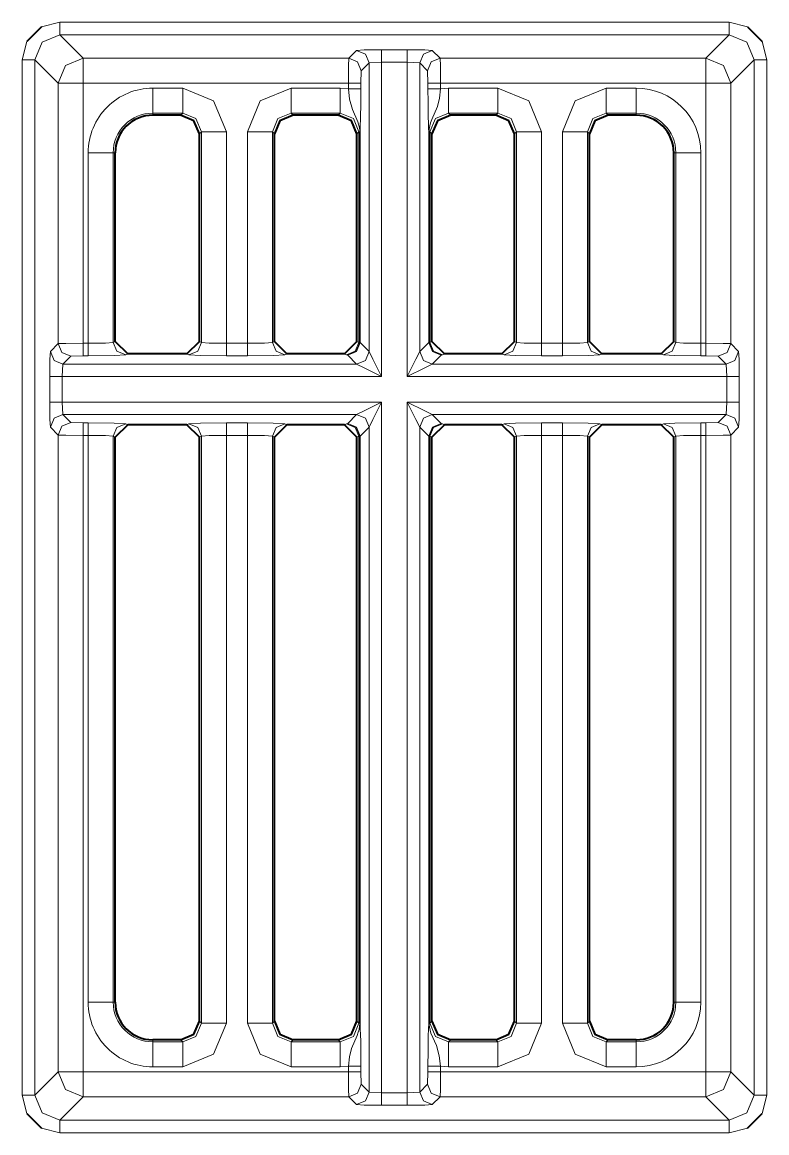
# Model space of a CAD drawing. Header units: millimetres. Extents: x 0 to 2941, y -405 to 1422.
# Drawn here: x 911.58 to 941.35, y 408.95 to 453.38 of the extents above; entities that cross this region are included whole.
import ezdxf

# ---------------------------------------------------------------- set-up
doc = ezdxf.new("R2010")
doc.units = ezdxf.units.MM
doc.layers.add('FINE', color=9, linetype='Continuous')
doc.layers.add('OUTLINE', color=7, linetype='Continuous')

msp = doc.modelspace()

# ---------------------------------------------------------------- linework, layer by layer
at = {"layer": 'FINE', "lineweight": 9}
for p, q in [((939.854, 453.377), (940.581, 453.189)), ((939.854, 452.877), (913.079, 452.877)), ((913.079, 452.877), (914.023, 451.933)), ((938.91, 451.933), (939.854, 452.877)), ((911.58, 451.878), (911.768, 452.605)), ((924.636, 451.933), (924.951, 452.249)), ((927.976, 452.249), (928.291, 451.933)), ((911.58, 410.453), (911.58, 451.878)), ((913.023, 450.934), (912.08, 451.878)), ((912.08, 451.878), (912.08, 410.453)), ((914.023, 451.933), (924.636, 451.933)), ((928.291, 451.933), (938.91, 451.933)), ((925.136, 451.434), (925.123, 450.934)), ((925.451, 451.749), (925.136, 451.434)), ((925.951, 451.775), (925.451, 451.749)), ((925.951, 451.775), (925.951, 439.206)), ((926.977, 451.775), (925.951, 451.775)), ((926.977, 439.206), (926.977, 451.775)), ((927.476, 451.749), (926.977, 451.775)), ((927.476, 451.749), (927.476, 440.205)), ((927.792, 451.434), (927.476, 451.749)), ((927.804, 450.934), (927.792, 451.434)), ((913.023, 440.521), (913.023, 450.934)), ((925.123, 450.934), (925.123, 450.708)), ((927.804, 450.708), (927.804, 450.934)), ((938.91, 450.934), (928.304, 450.934)), ((928.304, 450.934), (928.304, 450.708)), ((938.91, 440.533), (938.91, 450.934)), ((939.91, 450.934), (939.91, 440.521)), ((916.799, 450.739), (917.996, 450.739)), ((922.331, 450.739), (924.296, 450.739)), ((924.296, 450.739), (924.623, 450.708)), ((928.304, 450.708), (928.631, 450.739)), ((928.631, 450.739), (930.596, 450.739)), ((934.931, 450.739), (936.135, 450.739)), ((916.799, 449.74), (916.799, 449.659)), ((917.996, 449.74), (916.799, 449.74)), ((917.915, 449.659), (917.996, 449.74)), ((930.596, 449.74), (928.631, 449.74)), ((928.631, 449.74), (928.713, 449.659)), ((930.515, 449.659), (930.596, 449.74)), ((934.931, 449.74), (935.013, 449.659)), ((936.135, 449.74), (934.931, 449.74)), ((936.135, 449.659), (936.135, 449.74)), ((918.745, 448.991), (918.664, 448.91)), ((918.745, 440.571), (918.745, 448.991)), ((920.584, 440.533), (920.584, 448.991)), ((921.664, 448.91), (921.582, 448.991)), ((925.077, 440.563), (925.077, 448.991)), ((927.833, 440.563), (927.833, 448.991)), ((927.882, 448.991), (927.882, 440.571)), ((927.964, 448.91), (927.882, 448.991)), ((931.345, 448.991), (931.264, 448.91)), ((931.345, 440.571), (931.345, 448.991)), ((933.184, 440.533), (933.184, 448.991)), ((934.182, 448.991), (934.182, 440.571)), ((934.264, 448.91), (934.182, 448.991)), ((915.217, 448.158), (915.217, 440.571)), ((915.299, 448.158), (915.217, 448.158)), ((937.716, 448.158), (937.635, 448.158)), ((937.716, 440.571), (937.716, 448.158)), ((938.715, 448.158), (938.715, 440.533)), ((912.708, 440.205), (913.023, 440.521)), ((915.217, 440.571), (915.299, 440.611)), ((918.664, 440.611), (918.745, 440.571)), ((924.964, 440.611), (925.045, 440.571)), ((925.045, 440.571), (925.077, 440.563)), ((927.476, 440.205), (927.833, 440.563)), ((927.882, 440.571), (927.964, 440.611)), ((931.264, 440.611), (931.345, 440.571)), ((934.182, 440.571), (934.264, 440.611)), ((937.635, 440.611), (937.716, 440.571)), ((938.715, 440.533), (938.91, 440.533)), ((939.91, 440.521), (940.225, 440.205)), ((913.523, 440.021), (913.208, 439.705)), ((914.023, 440.033), (913.523, 440.021)), ((914.219, 440.033), (914.023, 440.033)), ((915.799, 440.112), (915.717, 440.071)), ((918.246, 440.071), (918.164, 440.112)), ((920.584, 440.033), (919.743, 440.033)), ((922.163, 440.112), (922.082, 440.071)), ((924.546, 440.071), (924.464, 440.112)), ((924.594, 440.063), (924.546, 440.071)), ((924.951, 439.705), (924.594, 440.063)), ((928.333, 440.063), (927.976, 439.705)), ((928.382, 440.071), (928.333, 440.063)), ((928.464, 440.112), (928.382, 440.071)), ((930.846, 440.071), (930.764, 440.112)), ((933.184, 440.033), (932.344, 440.033)), ((934.763, 440.112), (934.681, 440.071)), ((937.217, 440.071), (937.135, 440.112)), ((938.91, 440.033), (938.715, 440.033)), ((939.41, 440.021), (938.91, 440.033)), ((939.725, 439.705), (939.41, 440.021)), ((913.208, 439.705), (913.182, 439.206)), ((924.951, 439.705), (913.208, 439.705)), ((939.725, 439.705), (927.976, 439.705)), ((939.751, 439.206), (939.725, 439.705)), ((912.683, 438.18), (912.683, 439.206)), ((913.182, 439.206), (925.951, 439.206)), ((913.182, 439.206), (913.182, 438.18)), ((926.977, 439.206), (939.751, 439.206)), ((939.751, 438.18), (939.751, 439.206)), ((940.251, 439.206), (940.251, 438.18)), ((925.951, 438.18), (913.182, 438.18)), ((913.182, 438.18), (913.208, 437.68)), ((939.751, 438.18), (926.977, 438.18)), ((939.725, 437.68), (939.751, 438.18)), ((913.208, 437.68), (924.951, 437.68)), ((913.208, 437.68), (913.523, 437.365)), ((924.594, 437.323), (924.951, 437.68)), ((927.976, 437.68), (939.725, 437.68)), ((927.976, 437.68), (928.333, 437.323)), ((939.41, 437.365), (939.725, 437.68)), ((913.023, 436.865), (912.708, 437.18)), ((913.523, 437.365), (914.023, 437.352)), ((914.023, 437.352), (914.219, 437.352)), ((915.717, 437.315), (915.799, 437.274)), ((918.164, 437.274), (918.246, 437.315)), ((919.743, 437.352), (920.584, 437.352)), ((922.082, 437.315), (922.163, 437.274)), ((924.464, 437.274), (924.546, 437.315)), ((924.546, 437.315), (924.594, 437.323)), ((927.476, 437.18), (927.476, 410.582)), ((928.333, 437.323), (928.382, 437.315)), ((928.382, 437.315), (928.464, 437.274)), ((930.764, 437.274), (930.846, 437.315)), ((932.344, 437.352), (933.184, 437.352)), ((934.681, 437.315), (934.763, 437.274)), ((937.135, 437.274), (937.217, 437.315)), ((938.91, 437.352), (939.41, 437.365)), ((940.225, 437.18), (939.91, 436.865)), ((913.023, 411.397), (913.023, 436.865)), ((918.745, 436.815), (918.664, 436.774)), ((918.745, 413.34), (918.745, 436.815)), ((919.743, 436.852), (919.743, 413.34)), ((921.664, 436.774), (921.582, 436.815)), ((925.045, 436.815), (924.964, 436.774)), ((925.077, 436.823), (925.045, 436.815)), ((925.045, 413.34), (925.045, 436.815)), ((925.077, 413.34), (925.077, 436.823)), ((927.85, 436.823), (927.85, 413.34)), ((927.882, 436.815), (927.85, 436.823)), ((927.964, 436.774), (927.882, 436.815)), ((927.882, 436.815), (927.882, 413.34)), ((931.345, 436.815), (931.264, 436.774)), ((931.345, 413.34), (931.345, 436.815)), ((932.344, 436.852), (932.344, 413.34)), ((933.184, 436.852), (932.344, 436.852)), ((933.184, 413.34), (933.184, 436.852)), ((937.716, 436.815), (937.635, 436.774)), ((937.716, 414.172), (937.716, 436.815)), ((938.715, 436.852), (938.715, 414.172)), ((939.91, 436.865), (939.91, 411.397)), ((937.635, 414.172), (937.716, 414.172)), ((918.664, 413.421), (918.745, 413.34)), ((924.964, 413.421), (925.045, 413.34)), ((927.882, 413.34), (927.964, 413.421)), ((931.264, 413.421), (931.345, 413.34)), ((934.182, 413.34), (934.264, 413.421)), ((916.799, 412.672), (916.799, 412.591)), ((916.799, 412.591), (917.996, 412.591)), ((917.996, 412.591), (917.915, 412.672)), ((922.413, 412.672), (922.331, 412.591)), ((922.331, 412.591), (924.296, 412.591)), ((924.296, 412.591), (924.215, 412.672)), ((928.713, 412.672), (928.631, 412.591)), ((928.631, 412.591), (930.596, 412.591)), ((930.596, 412.591), (930.515, 412.672)), ((935.013, 412.672), (934.931, 412.591)), ((934.931, 412.591), (936.135, 412.591)), ((936.135, 412.591), (936.135, 412.672)), ((912.08, 410.453), (913.023, 411.397)), ((917.996, 411.592), (916.799, 411.592)), ((924.296, 411.592), (922.331, 411.592)), ((924.623, 411.623), (924.296, 411.592)), ((924.623, 411.397), (924.623, 411.623)), ((925.123, 411.623), (925.123, 411.397)), ((925.123, 411.397), (925.136, 410.897)), ((927.792, 410.897), (927.804, 411.397)), ((927.804, 411.397), (927.804, 411.623)), ((928.631, 411.592), (928.304, 411.623)), ((930.596, 411.592), (928.631, 411.592)), ((936.135, 411.592), (934.931, 411.592)), ((939.91, 411.397), (940.854, 410.453)), ((925.136, 410.897), (925.451, 410.582)), ((925.451, 410.582), (925.951, 410.556)), ((926.977, 410.556), (927.476, 410.582)), ((927.476, 410.582), (927.792, 410.897)), ((911.768, 409.726), (911.58, 410.453)), ((914.023, 410.397), (913.079, 409.453)), ((924.636, 410.397), (914.023, 410.397)), ((924.951, 410.082), (924.636, 410.397)), ((926.977, 410.056), (925.951, 410.056)), ((928.291, 410.397), (927.976, 410.082)), ((938.91, 410.397), (928.291, 410.397)), ((939.854, 409.453), (938.91, 410.397)), ((941.354, 410.453), (941.165, 409.726)), ((913.079, 409.453), (939.854, 409.453)), ((940.581, 409.141), (939.854, 408.954))]:
    msp.add_line(p, q, dxfattribs=at)
for points in [[(912.352, 453.189), (913.079, 453.377), (939.854, 453.377)], [(913.079, 452.877), (913.079, 453.028), (913.079, 453.377)], [(939.854, 452.877), (939.854, 453.028), (939.854, 453.377)], [(913.079, 452.877), (912.372, 452.585), (912.08, 451.878)], [(940.854, 451.878), (940.561, 452.585), (939.854, 452.877)], [(924.951, 452.249), (925.253, 452.267), (925.951, 452.275)], [(925.451, 451.749), (925.304, 452.102), (924.951, 452.249)], [(925.951, 451.775), (925.951, 452.123), (925.951, 452.275)], [(925.951, 452.275), (926.977, 452.275), (927.674, 452.267), (927.976, 452.249)], [(926.977, 451.775), (926.977, 452.123), (926.977, 452.275)], [(927.476, 451.749), (927.623, 452.102), (927.976, 452.249)], [(941.165, 452.605), (941.354, 451.878), (941.354, 410.453)], [(912.08, 451.878), (911.929, 451.878), (911.58, 451.878)], [(913.023, 450.934), (913.316, 451.641), (914.023, 451.933)], [(914.023, 450.934), (914.023, 451.632), (914.023, 451.933)], [(924.623, 450.934), (924.627, 451.632), (924.636, 451.933)], [(925.136, 451.434), (924.989, 451.787), (924.636, 451.933)], [(927.792, 451.434), (927.938, 451.787), (928.291, 451.933)], [(928.291, 451.933), (928.3, 451.632), (928.304, 450.934)], [(938.91, 450.934), (938.91, 451.632), (938.91, 451.933)], [(938.91, 451.933), (939.617, 451.641), (939.91, 450.934)], [(940.854, 410.453), (940.854, 451.878), (939.91, 450.934)], [(941.354, 451.878), (941.005, 451.878), (940.854, 451.878)], [(925.094, 448.991), (925.094, 440.563), (925.451, 440.205), (925.451, 451.749)], [(914.023, 450.934), (913.325, 450.934), (913.023, 450.934)], [(924.623, 450.708), (924.623, 450.934), (914.023, 450.934), (914.023, 440.533), (914.219, 440.533), (914.219, 448.158)], [(925.123, 450.934), (924.972, 450.934), (924.623, 450.934)], [(927.804, 450.934), (927.955, 450.934), (928.304, 450.934)], [(939.91, 450.934), (939.608, 450.934), (938.91, 450.934)], [(916.799, 450.739), (916.799, 450.05), (916.799, 449.74)], [(917.996, 450.739), (917.996, 450.05), (917.996, 449.74)], [(917.996, 450.739), (919.232, 450.227), (919.743, 448.991)], [(920.584, 448.991), (921.095, 450.227), (922.331, 450.739)], [(922.331, 450.739), (922.331, 450.05), (922.331, 449.74)], [(924.296, 450.739), (924.296, 450.05), (924.296, 449.74)], [(925.123, 450.708), (924.972, 450.708), (924.623, 450.708)], [(925.077, 448.991), (925.075, 449.061), (925.066, 449.148), (925.006, 449.388), (924.784, 449.887), (924.673, 450.301), (924.623, 450.708)], [(925.123, 450.708), (925.12, 450.116), (925.11, 449.568), (925.097, 449.16), (925.094, 449.052), (925.094, 449.018), (925.094, 448.991)], [(927.804, 450.708), (927.955, 450.708), (928.304, 450.708)], [(927.833, 448.991), (927.833, 449.004), (927.833, 449.031), (927.832, 449.09), (927.83, 449.139), (927.828, 449.213), (927.813, 449.707), (927.807, 450.178), (927.804, 450.708)], [(928.304, 450.708), (928.261, 450.344), (928.183, 450.001), (927.958, 449.483), (927.907, 449.346), (927.878, 449.239), (927.855, 449.094), (927.851, 449.024), (927.85, 448.991)], [(928.631, 450.739), (928.631, 450.05), (928.631, 449.74)], [(930.596, 450.739), (930.596, 450.05), (930.596, 449.74)], [(930.596, 450.739), (931.832, 450.227), (932.344, 448.991)], [(933.184, 448.991), (933.695, 450.227), (934.931, 450.739)], [(934.931, 449.74), (934.931, 450.05), (934.931, 450.739)], [(936.135, 449.74), (936.135, 450.05), (936.135, 450.739)], [(918.745, 448.991), (918.527, 449.522), (917.996, 449.74)], [(922.331, 449.74), (921.8, 449.522), (921.582, 448.991)], [(924.215, 449.659), (924.296, 449.74), (922.331, 449.74), (922.413, 449.659)], [(925.045, 448.991), (924.827, 449.522), (924.296, 449.74)], [(928.631, 449.74), (928.1, 449.522), (927.882, 448.991)], [(931.345, 448.991), (931.127, 449.522), (930.596, 449.74)], [(934.931, 449.74), (934.4, 449.522), (934.182, 448.991)], [(918.745, 448.991), (919.055, 448.991), (919.743, 448.991)], [(919.743, 448.991), (919.743, 440.533), (920.584, 440.533)], [(921.582, 448.991), (921.272, 448.991), (920.584, 448.991)], [(921.582, 448.991), (921.582, 440.571), (921.664, 440.611)], [(925.045, 440.571), (925.045, 448.991), (924.964, 448.91)], [(925.077, 448.991), (925.056, 448.991), (925.045, 448.991)], [(925.094, 448.991), (925.089, 448.991), (925.077, 448.991)], [(927.833, 448.991), (927.838, 448.991), (927.85, 448.991)], [(927.882, 448.991), (927.871, 448.991), (927.85, 448.991)], [(927.85, 448.991), (927.85, 440.563), (927.882, 440.571)], [(932.344, 448.991), (931.655, 448.991), (931.345, 448.991)], [(932.344, 448.991), (932.344, 440.533), (933.184, 440.533)], [(933.184, 448.991), (933.872, 448.991), (934.182, 448.991)], [(914.219, 448.158), (914.907, 448.158), (915.217, 448.158)], [(937.716, 448.158), (938.026, 448.158), (938.715, 448.158)], [(913.023, 440.521), (913.325, 440.53), (914.023, 440.533)], [(913.523, 440.021), (913.17, 440.167), (913.023, 440.521)], [(914.023, 440.033), (914.023, 440.184), (914.023, 440.533)], [(914.219, 440.533), (914.907, 440.544), (915.217, 440.571)], [(914.219, 440.033), (914.219, 440.184), (914.219, 440.533)], [(915.717, 440.071), (915.364, 440.217), (915.217, 440.571)], [(918.745, 440.571), (918.598, 440.217), (918.246, 440.071)], [(918.745, 440.571), (919.055, 440.544), (919.743, 440.533)], [(919.743, 440.533), (919.743, 440.184), (919.743, 440.033)], [(920.584, 440.533), (921.272, 440.544), (921.582, 440.571)], [(920.584, 440.533), (920.584, 440.184), (920.584, 440.033)], [(921.582, 440.571), (921.729, 440.217), (922.082, 440.071)], [(925.045, 440.571), (924.898, 440.217), (924.546, 440.071)], [(925.094, 440.563), (924.947, 440.209), (924.594, 440.063)], [(925.077, 440.563), (924.934, 440.21), (924.594, 440.063)], [(925.077, 440.563), (925.089, 440.563), (925.094, 440.563)], [(928.333, 440.063), (927.98, 440.209), (927.833, 440.563)], [(927.833, 440.563), (927.838, 440.563), (927.85, 440.563)], [(928.333, 440.063), (927.993, 440.21), (927.85, 440.563)], [(928.382, 440.071), (928.029, 440.217), (927.882, 440.571)], [(931.345, 440.571), (931.198, 440.217), (930.846, 440.071)], [(931.345, 440.571), (931.655, 440.544), (932.344, 440.533)], [(932.344, 440.533), (932.344, 440.184), (932.344, 440.033)], [(933.184, 440.533), (933.872, 440.544), (934.182, 440.571)], [(933.184, 440.533), (933.184, 440.184), (933.184, 440.033)], [(934.182, 440.571), (934.329, 440.217), (934.681, 440.071)], [(937.217, 440.071), (937.569, 440.217), (937.716, 440.571)], [(937.716, 440.571), (938.026, 440.544), (938.715, 440.533)], [(938.715, 440.033), (938.715, 440.184), (938.715, 440.533)], [(938.91, 440.033), (938.91, 440.184), (938.91, 440.533)], [(938.91, 440.533), (939.608, 440.53), (939.91, 440.521)], [(939.41, 440.021), (939.763, 440.167), (939.91, 440.521)], [(912.683, 439.206), (912.69, 439.903), (912.708, 440.205)], [(913.208, 439.705), (912.855, 439.852), (912.708, 440.205)], [(915.717, 440.071), (915.251, 440.044), (914.219, 440.033)], [(919.743, 440.033), (918.711, 440.044), (918.246, 440.071)], [(922.082, 440.071), (921.616, 440.044), (920.584, 440.033)], [(925.451, 440.205), (925.304, 439.852), (924.951, 439.705)], [(925.451, 440.205), (925.602, 439.903), (925.951, 439.206)], [(926.977, 439.206), (927.325, 439.903), (927.476, 440.205)], [(927.976, 439.705), (927.623, 439.852), (927.476, 440.205)], [(932.344, 440.033), (931.311, 440.044), (930.846, 440.071)], [(934.681, 440.071), (934.216, 440.044), (933.184, 440.033)], [(938.715, 440.033), (937.682, 440.044), (937.217, 440.071)], [(939.725, 439.705), (940.079, 439.852), (940.225, 440.205)], [(940.225, 440.205), (940.243, 439.903), (940.251, 439.206)], [(925.951, 439.206), (925.253, 439.555), (924.951, 439.705)], [(927.976, 439.705), (927.674, 439.555), (926.977, 439.206)], [(913.182, 439.206), (912.834, 439.206), (912.683, 439.206)], [(939.751, 439.206), (940.1, 439.206), (940.251, 439.206)], [(913.182, 438.18), (912.834, 438.18), (912.683, 438.18)], [(912.708, 437.18), (912.69, 437.482), (912.683, 438.18)], [(924.951, 437.68), (925.253, 437.831), (925.951, 438.18)], [(925.951, 438.18), (925.602, 437.482), (925.451, 437.18)], [(925.951, 438.18), (925.951, 410.556), (926.977, 410.556), (926.977, 438.18)], [(926.977, 438.18), (927.674, 437.831), (927.976, 437.68)], [(927.476, 437.18), (927.325, 437.482), (926.977, 438.18)], [(939.751, 438.18), (940.1, 438.18), (940.251, 438.18)], [(940.251, 438.18), (940.243, 437.482), (940.225, 437.18)], [(913.208, 437.68), (912.855, 437.534), (912.708, 437.18)], [(924.951, 437.68), (925.304, 437.534), (925.451, 437.18)], [(927.476, 437.18), (927.623, 437.534), (927.976, 437.68)], [(939.725, 437.68), (940.079, 437.534), (940.225, 437.18)], [(913.523, 437.365), (913.17, 437.218), (913.023, 436.865)], [(914.023, 437.352), (914.023, 437.201), (914.023, 436.852)], [(914.219, 437.352), (914.219, 437.201), (914.219, 436.852)], [(914.219, 437.352), (915.251, 437.341), (915.717, 437.315)], [(915.717, 437.315), (915.364, 437.168), (915.217, 436.815)], [(918.246, 437.315), (918.711, 437.341), (919.743, 437.352)], [(918.246, 437.315), (918.598, 437.168), (918.745, 436.815)], [(919.743, 437.352), (919.743, 437.201), (919.743, 436.852)], [(920.584, 437.352), (920.584, 437.201), (920.584, 436.852)], [(920.584, 437.352), (921.616, 437.341), (922.082, 437.315)], [(922.082, 437.315), (921.729, 437.168), (921.582, 436.815)], [(924.546, 437.315), (924.898, 437.168), (925.045, 436.815)], [(924.594, 437.323), (924.934, 437.175), (925.077, 436.823)], [(924.594, 437.323), (924.947, 437.176), (925.094, 436.823)], [(925.451, 410.582), (925.451, 437.18), (925.094, 436.823), (925.094, 413.34)], [(927.833, 413.34), (927.833, 436.823), (927.476, 437.18)], [(927.833, 436.823), (927.98, 437.176), (928.333, 437.323)], [(927.85, 436.823), (927.993, 437.175), (928.333, 437.323)], [(927.882, 436.815), (928.029, 437.168), (928.382, 437.315)], [(930.846, 437.315), (931.311, 437.341), (932.344, 437.352)], [(930.846, 437.315), (931.198, 437.168), (931.345, 436.815)], [(932.344, 437.352), (932.344, 437.201), (932.344, 436.852)], [(933.184, 437.352), (933.184, 437.201), (933.184, 436.852)], [(933.184, 437.352), (934.216, 437.341), (934.681, 437.315)], [(934.681, 437.315), (934.329, 437.168), (934.182, 436.815)], [(937.217, 437.315), (937.682, 437.341), (938.715, 437.352), (938.91, 437.352)], [(937.217, 437.315), (937.569, 437.168), (937.716, 436.815)], [(938.715, 437.352), (938.715, 437.201), (938.715, 436.852)], [(938.91, 437.352), (938.91, 437.201), (938.91, 436.852)], [(939.41, 437.365), (939.763, 437.218), (939.91, 436.865)], [(914.023, 436.852), (913.325, 436.856), (913.023, 436.865)], [(914.219, 414.172), (914.219, 436.852), (914.023, 436.852), (914.023, 411.397), (924.623, 411.397)], [(915.217, 436.815), (914.907, 436.841), (914.219, 436.852)], [(915.299, 436.774), (915.217, 436.815), (915.217, 414.172), (915.299, 414.172)], [(919.743, 436.852), (919.055, 436.841), (918.745, 436.815)], [(920.584, 413.34), (920.584, 436.852), (919.743, 436.852)], [(921.582, 436.815), (921.272, 436.841), (920.584, 436.852)], [(921.582, 436.815), (921.582, 413.34), (921.664, 413.421)], [(925.094, 436.823), (925.089, 436.823), (925.077, 436.823)], [(927.85, 436.823), (927.838, 436.823), (927.833, 436.823)], [(932.344, 436.852), (931.655, 436.841), (931.345, 436.815)], [(934.182, 436.815), (933.872, 436.841), (933.184, 436.852)], [(934.264, 436.774), (934.182, 436.815), (934.182, 413.34)], [(938.715, 436.852), (938.026, 436.841), (937.716, 436.815)], [(938.91, 411.397), (938.91, 436.852), (938.715, 436.852)], [(939.91, 436.865), (939.608, 436.856), (938.91, 436.852)], [(914.219, 414.172), (914.907, 414.172), (915.217, 414.172)], [(937.716, 414.172), (938.026, 414.172), (938.715, 414.172)], [(917.996, 412.591), (918.527, 412.809), (918.745, 413.34)], [(919.743, 413.34), (919.232, 412.104), (917.996, 411.592)], [(918.745, 413.34), (919.055, 413.34), (919.743, 413.34)], [(921.582, 413.34), (921.272, 413.34), (920.584, 413.34)], [(922.331, 411.592), (921.095, 412.104), (920.584, 413.34)], [(921.582, 413.34), (921.8, 412.809), (922.331, 412.591)], [(924.296, 412.591), (924.827, 412.809), (925.045, 413.34)], [(924.623, 411.623), (924.666, 411.987), (924.744, 412.33), (924.969, 412.848), (925.02, 412.985), (925.049, 413.091), (925.072, 413.237), (925.076, 413.307), (925.077, 413.34)], [(925.077, 413.34), (925.056, 413.34), (925.045, 413.34)], [(925.094, 413.34), (925.089, 413.34), (925.077, 413.34)], [(925.094, 413.34), (925.094, 413.327), (925.094, 413.3), (925.095, 413.241), (925.097, 413.192), (925.099, 413.118), (925.114, 412.624), (925.12, 412.153), (925.123, 411.623)], [(927.804, 411.623), (927.807, 412.215), (927.817, 412.763), (927.83, 413.171), (927.833, 413.278), (927.833, 413.313), (927.833, 413.34)], [(927.833, 413.34), (927.838, 413.34), (927.85, 413.34)], [(927.85, 413.34), (927.852, 413.27), (927.861, 413.183), (927.921, 412.943), (928.143, 412.444), (928.254, 412.03), (928.304, 411.623)], [(927.882, 413.34), (927.871, 413.34), (927.85, 413.34)], [(927.882, 413.34), (928.1, 412.809), (928.631, 412.591)], [(930.596, 412.591), (931.127, 412.809), (931.345, 413.34)], [(932.344, 413.34), (931.832, 412.104), (930.596, 411.592)], [(932.344, 413.34), (931.655, 413.34), (931.345, 413.34)], [(933.184, 413.34), (933.872, 413.34), (934.182, 413.34)], [(934.931, 411.592), (933.695, 412.104), (933.184, 413.34)], [(934.182, 413.34), (934.4, 412.809), (934.931, 412.591)], [(916.799, 412.591), (916.799, 412.281), (916.799, 411.592)], [(917.996, 412.591), (917.996, 412.281), (917.996, 411.592)], [(922.331, 412.591), (922.331, 412.281), (922.331, 411.592)], [(924.296, 412.591), (924.296, 412.281), (924.296, 411.592)], [(928.631, 412.591), (928.631, 412.281), (928.631, 411.592)], [(930.596, 412.591), (930.596, 412.281), (930.596, 411.592)], [(934.931, 411.592), (934.931, 412.281), (934.931, 412.591)], [(936.135, 411.592), (936.135, 412.281), (936.135, 412.591)], [(914.023, 410.397), (913.316, 410.69), (913.023, 411.397)], [(914.023, 411.397), (913.325, 411.397), (913.023, 411.397)], [(914.023, 410.397), (914.023, 410.699), (914.023, 411.397)], [(925.123, 411.623), (924.972, 411.623), (924.623, 411.623)], [(925.123, 411.397), (924.972, 411.397), (924.623, 411.397)], [(924.636, 410.397), (924.627, 410.699), (924.623, 411.397)], [(927.804, 411.623), (927.955, 411.623), (928.304, 411.623)], [(927.804, 411.397), (927.955, 411.397), (928.304, 411.397)], [(928.304, 411.397), (928.3, 410.699), (928.291, 410.397)], [(928.304, 411.623), (928.304, 411.397), (938.91, 411.397)], [(938.91, 410.397), (938.91, 410.699), (938.91, 411.397)], [(939.91, 411.397), (939.617, 410.69), (938.91, 410.397)], [(939.91, 411.397), (939.608, 411.397), (938.91, 411.397)], [(925.136, 410.897), (924.989, 410.544), (924.636, 410.397)], [(925.451, 410.582), (925.304, 410.228), (924.951, 410.082)], [(925.951, 410.556), (925.951, 410.207), (925.951, 410.056)], [(926.977, 410.556), (926.977, 410.207), (926.977, 410.056)], [(927.476, 410.582), (927.623, 410.228), (927.976, 410.082)], [(927.792, 410.897), (927.938, 410.544), (928.291, 410.397)], [(912.08, 410.453), (911.929, 410.453), (911.58, 410.453)], [(912.08, 410.453), (912.372, 409.746), (913.079, 409.453)], [(925.951, 410.056), (925.253, 410.064), (924.951, 410.082)], [(927.976, 410.082), (927.674, 410.064), (926.977, 410.056)], [(939.854, 409.453), (940.561, 409.746), (940.854, 410.453)], [(941.354, 410.453), (941.005, 410.453), (940.854, 410.453)], [(913.079, 408.954), (913.079, 409.302), (913.079, 409.453)], [(939.854, 408.954), (939.854, 409.302), (939.854, 409.453)], [(939.854, 408.954), (913.079, 408.954), (912.352, 409.141)]]:
    msp.add_lwpolyline(points, dxfattribs=at)
for points in [[(916.799, 450.739, 0.414243), (914.219, 448.158)], [(938.715, 448.158, 0.414194), (936.135, 450.739)], [(916.799, 449.74, 0.414245), (915.217, 448.158)], [(937.716, 448.158, 0.414198), (936.135, 449.74)], [(914.219, 414.172, 0.414223), (916.799, 411.592)], [(915.217, 414.172, 0.414214), (916.799, 412.591)], [(936.135, 412.591, 0.414198), (937.716, 414.172)], [(936.135, 411.592, 0.414194), (938.715, 414.172)]]:
    msp.add_lwpolyline(points, format="xyb", dxfattribs=at)
at = {"layer": 'OUTLINE', "lineweight": 40}
for p, q in [((912.352, 453.189), (911.768, 452.605)), ((940.581, 453.189), (941.165, 452.605)), ((917.915, 449.659), (916.799, 449.659)), ((924.215, 449.659), (922.413, 449.659)), ((936.135, 449.659), (935.013, 449.659)), ((918.664, 440.611), (918.664, 448.91)), ((921.664, 440.611), (921.664, 448.91)), ((924.964, 440.611), (924.964, 448.91)), ((927.964, 440.611), (927.964, 448.91)), ((931.264, 440.611), (931.264, 448.91)), ((934.264, 440.611), (934.264, 448.91)), ((915.299, 440.611), (915.299, 448.158)), ((937.635, 440.611), (937.635, 448.158)), ((915.299, 440.611), (915.799, 440.112)), ((918.164, 440.112), (918.664, 440.611)), ((921.664, 440.611), (922.163, 440.112)), ((924.464, 440.112), (924.964, 440.611)), ((927.964, 440.611), (928.464, 440.112)), ((930.764, 440.112), (931.264, 440.611)), ((934.264, 440.611), (934.763, 440.112)), ((937.135, 440.112), (937.635, 440.611)), ((918.164, 440.112), (915.799, 440.112)), ((924.464, 440.112), (922.163, 440.112)), ((930.764, 440.112), (928.464, 440.112)), ((937.135, 440.112), (934.763, 440.112)), ((915.799, 437.274), (915.299, 436.774)), ((918.164, 437.274), (915.799, 437.274)), ((922.163, 437.274), (921.664, 436.774)), ((924.464, 437.274), (922.163, 437.274)), ((924.964, 436.774), (924.464, 437.274)), ((928.464, 437.274), (927.964, 436.774)), ((930.764, 437.274), (928.464, 437.274)), ((931.264, 436.774), (930.764, 437.274)), ((934.763, 437.274), (934.264, 436.774)), ((937.135, 437.274), (934.763, 437.274)), ((937.635, 436.774), (937.135, 437.274)), ((915.299, 414.172), (915.299, 436.774)), ((921.664, 413.421), (921.664, 436.774)), ((924.964, 413.421), (924.964, 436.774)), ((927.964, 413.421), (927.964, 436.774)), ((931.264, 413.421), (931.264, 436.774)), ((934.264, 413.421), (934.264, 436.774)), ((937.635, 414.172), (937.635, 436.774)), ((917.915, 412.672), (916.799, 412.672)), ((924.215, 412.672), (922.413, 412.672)), ((930.515, 412.672), (928.713, 412.672)), ((936.135, 412.672), (935.013, 412.672)), ((911.768, 409.726), (912.352, 409.141)), ((940.581, 409.141), (941.165, 409.726))]:
    msp.add_line(p, q, dxfattribs=at)
for points in [[(916.799, 449.658, 0.41423), (915.299, 448.158)], [(937.635, 448.158, 0.414214), (936.135, 449.658)], [(915.299, 414.172, 0.414197), (916.799, 412.672)], [(936.135, 412.672, 0.414214), (937.635, 414.172)]]:
    msp.add_lwpolyline(points, format="xyb", dxfattribs=at)
for points in [[(918.664, 448.91), (918.444, 449.439), (917.915, 449.659)], [(922.413, 449.659), (921.883, 449.439), (921.664, 448.91)], [(924.964, 448.91), (924.744, 449.439), (924.215, 449.659)], [(930.515, 449.659), (928.713, 449.659), (928.183, 449.439), (927.964, 448.91)], [(931.264, 448.91), (931.044, 449.439), (930.515, 449.659)], [(935.013, 449.659), (934.483, 449.439), (934.264, 448.91)], [(918.664, 413.421), (918.664, 436.774), (918.164, 437.274)], [(917.915, 412.672), (918.444, 412.892), (918.664, 413.421)], [(921.664, 413.421), (921.883, 412.892), (922.413, 412.672)], [(924.215, 412.672), (924.744, 412.892), (924.964, 413.421)], [(927.964, 413.421), (928.183, 412.892), (928.713, 412.672)], [(930.515, 412.672), (931.044, 412.892), (931.264, 413.421)], [(934.264, 413.421), (934.483, 412.892), (935.013, 412.672)]]:
    msp.add_lwpolyline(points, dxfattribs=at)

doc.saveas('drawing.dxf')
